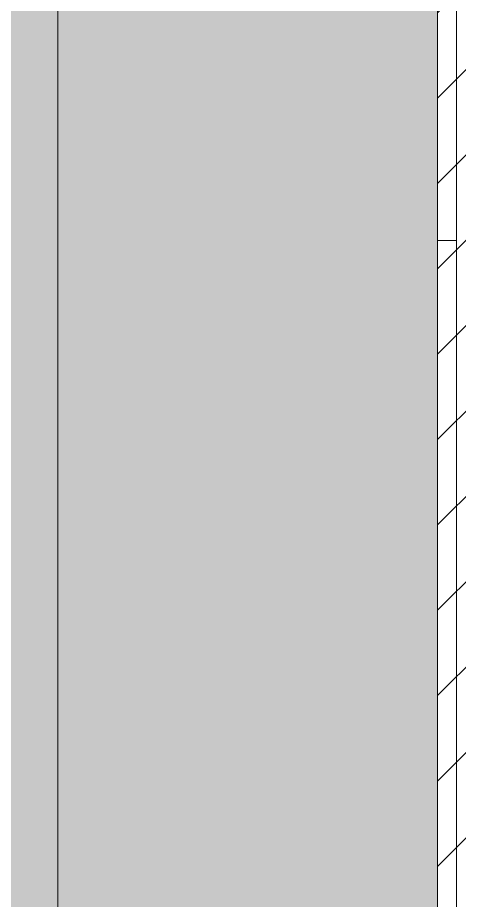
# Model space of a CAD drawing. Header units: millimetres. Extents: x -853320 to 19484, y -510814 to 9708.
# Drawn here: x 4820.81 to 4832.44, y 7668.94 to 7692.16 of the extents above; entities that cross this region are included whole.
import ezdxf

# ---------------------------------------------------------------- set-up
doc = ezdxf.new("R2010")
doc.units = ezdxf.units.MM
doc.layers.add('.', color=8, linetype='Continuous')
for name, color, linetype, lineweight in [('F_ARREDI', 7, 'Continuous', 5), ('F_BETACRYL o CORIAN', 123, 'Continuous', 5), ('F_DIBOND_soffitto_cassone', 7, 'Continuous', 5), ('F_ELETTRICO', 22, 'Continuous', 5), ('F_MINERAL WALL', 6, 'Continuous', 5), ('F_PARETE_nuove', 5, 'Continuous', 5)]:
    doc.layers.add(name, color=color, linetype=linetype, lineweight=lineweight)

# ---------------------------------------------------------------- blocks, each defined once
blk = doc.blocks.new('MOBILE LAVABO_bagno doppia_pianta_rev.01')
at = {"layer": '.', "lineweight": 5, "transparency": 33554687}
h = blk.add_hatch(color=256, dxfattribs=at)
h.dxf.hatch_style = 1
edge = h.paths.add_edge_path(flags=16)
edge.add_line((18134.638, 24348.66), (18134.638, 24066.66))
edge.add_arc((18143.638, 24066.66), 9, 180, 270)
edge.add_line((18143.638, 24057.66), (18565.638, 24057.66))
edge.add_arc((18565.638, 24066.66), 9, 270, 360)
edge.add_line((18574.638, 24066.66), (18574.638, 24348.66))
edge.add_arc((18565.638, 24348.66), 9, 0, 90)
edge.add_line((18565.638, 24357.66), (18143.638, 24357.66))
edge.add_arc((18143.638, 24348.66), 9, 90, 180)
h.paths.add_polyline_path([(18729.638, 23957.66), (17979.638, 23957.66), (17979.638, 24477.66), (18729.638, 24477.66)])
at = {"layer": 'F_BETACRYL o CORIAN'}
blk.add_lwpolyline([(18729.638, 23957.66), (17979.638, 23957.66), (17979.638, 24477.66), (18729.638, 24477.66)], close=True, dxfattribs=at)
blk = doc.blocks.new('SCATOLA INCASSO_1 P_sezione e pianta')
at = {"layer": 'F_ELETTRICO', "transparency": 33554508}
h = blk.add_hatch(color=5, dxfattribs=at)
h.dxf.hatch_style = 1
h.paths.add_polyline_path([(55422.364, -13644.128), (55432.364, -13644.128), (55432.364, -13724.128), (55422.364, -13724.128)])
at = {"layer": 'F_ELETTRICO'}
for p, q in [((55432.364, -13719.628), (55432.364, -13648.628)), ((55432.864, -13719.628), (55432.864, -13648.628)), ((55432.864, -13671.645), (55432.364, -13671.645))]:
    blk.add_line(p, q, dxfattribs=at)
at = {"layer": 'F_ELETTRICO', "color": 5}
blk.add_lwpolyline([(55422.364, -13644.128), (55432.364, -13644.128), (55432.364, -13724.128), (55422.364, -13724.128)], close=True, dxfattribs=at)
blk = doc.blocks.new('BAGNO_camera doppia_rev.01_pianta')
at = {"layer": 'F_MINERAL WALL'}
h = blk.add_hatch(dxfattribs=at)
h.set_pattern_fill('ANSI31', color=256, scale=0.5)
h.set_pattern_definition([(45, (0, -20), (-1.122532015, 1.122532015), [])])
h.paths.add_polyline_path([(18729.638, 22995.66), (18733.638, 22995.66), (18733.638, 22475.66), (18729.638, 22475.66)])
blk.add_lwpolyline([(18729.638, 22995.66), (18733.638, 22995.66), (18733.638, 22475.66), (18729.638, 22475.66)], close=True, dxfattribs=at)
at = {"layer": 'F_DIBOND_soffitto_cassone', "color": 1}
blk.add_blockref('SCATOLA INCASSO_1 P_sezione e pianta', (-36702.726, 36469.788), dxfattribs=at)

msp = doc.modelspace()

# ---------------------------------------------------------------- block references
at = {"layer": 'F_ARREDI'}
msp.add_blockref('MOBILE LAVABO_bagno doppia_pianta_rev.01', (-13897.772, -16598.845), dxfattribs=at)
at = {"layer": 'F_PARETE_nuove'}
msp.add_blockref('BAGNO_camera doppia_rev.01_pianta', (-13897.772, -15111.845), dxfattribs=at)

doc.saveas('drawing.dxf')
